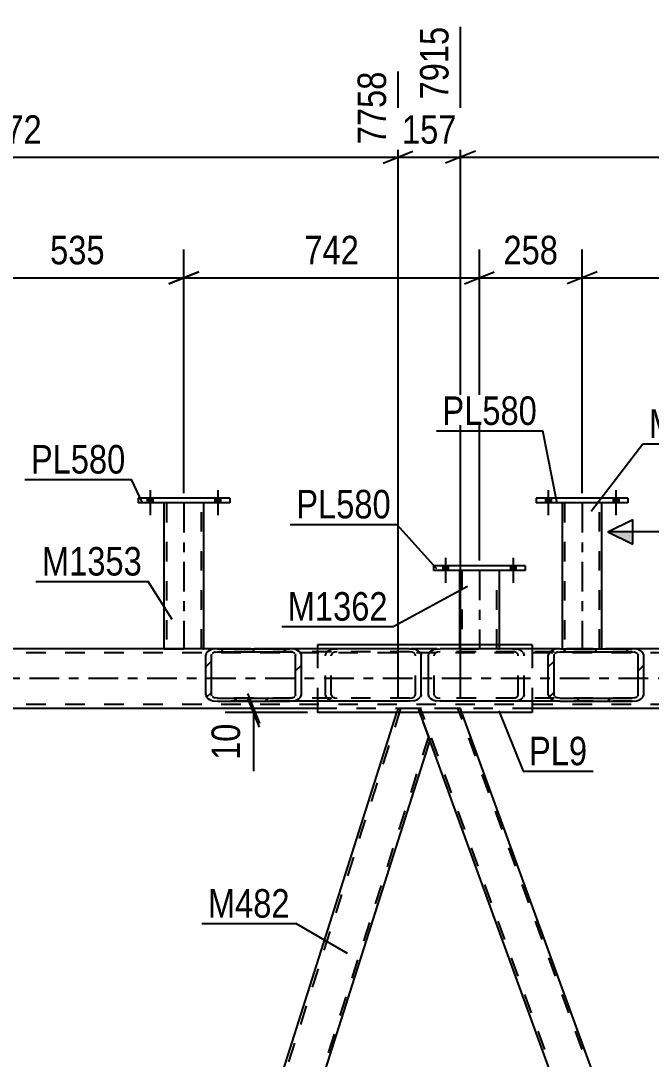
# Model space of a CAD drawing. Header units: millimetres. Extents: x -808 to 381, y -747 to 94.
# Drawn here: x -506.5 to -443.1, y -190.4 to -86.1 of the extents above; entities that cross this region are included whole.
import ezdxf

# ---------------------------------------------------------------- set-up
doc = ezdxf.new("R2010")
doc.units = ezdxf.units.MM
doc.linetypes.add('DXK_LINE_DOT2', pattern=[3.9198, 1.9599, -1.9599])
doc.linetypes.add('DXK_LINE_DOT3', pattern=[5.9187, 2.979, -0.9799, 0.9799, -0.9799])
doc.styles.add('Arial Narrow', font='ARIALN.TTF', dxfattribs={"height": 0.2})

# ---------------------------------------------------------------- blocks, each defined once
blk = doc.blocks.new('Part-232923327-142864 - 79863')
at = {"color": 2, "linetype": 'Continuous'}
for p, q in [((-445.49, -134.07), (-454.69, -134.07)), ((-454.69, -134.07), (-454.69, -134.55)), ((-445.49, -134.55), (-454.69, -134.55)), ((-445.49, -134.07), (-445.49, -134.55))]:
    blk.add_line(p, q, dxfattribs=at)
blk = doc.blocks.new('Part-232923327-79938 - 79863')
at = {"color": 7, "linetype": 'DXK_LINE_DOT2'}
for p, q in [((-112.59, -149.19), (-657, -149.19)), ((-445.05, -149.19), (-486.73, -149.19)), ((-111.99, -149.59), (-743.62, -149.59)), ((-111.99, -154.79), (-743.62, -154.79)), ((-455.12, -155.19), (-476.66, -155.19))]:
    blk.add_line(p, q, dxfattribs=at)
at = {"color": 2, "linetype": 'Continuous'}
for p, q in [((-486.73, -149.19), (-530.19, -149.19)), ((-401.59, -149.19), (-445.05, -149.19)), ((-476.66, -155.19), (-540.25, -155.19)), ((-391.53, -155.19), (-455.12, -155.19))]:
    blk.add_line(p, q, dxfattribs=at)
at = {"color": 7, "linetype": 'DXK_LINE_DOT3'}
blk.add_line((-111.99, -152.19), (-743.62, -152.19), dxfattribs=at)
blk = doc.blocks.new('Part-232923327-79961 - 79863')
at = {"color": 2, "linetype": 'Continuous'}
for p, q in [((-476.66, -148.79), (-476.66, -149.19)), ((-455.12, -148.79), (-476.66, -148.79)), ((-455.12, -148.79), (-455.12, -149.19)), ((-476.66, -154.47), (-476.66, -155.59)), ((-455.12, -154.47), (-455.12, -155.59)), ((-455.12, -155.59), (-476.66, -155.59))]:
    blk.add_line(p, q, dxfattribs=at)
at = {"color": 7, "linetype": 'DXK_LINE_DOT2'}
for p, q in [((-476.66, -149.19), (-476.66, -154.47)), ((-455.12, -149.19), (-455.12, -154.47))]:
    blk.add_line(p, q, dxfattribs=at)
blk = doc.blocks.new('Part-232923327-79880 - 79863')
at = {"linetype": 'Continuous'}
h = blk.add_hatch(dxfattribs=at)
h.set_pattern_fill('', scale=0.7, style=0, pattern_type=0)
h.set_pattern_definition([(45, (-487.8054, -154.072), (-1.57154, 1.57154), [])])
h.paths.add_polyline_path([(-487.89, -153.83), (-487.81, -154.07), (-487.55, -154.28), (-487.18, -154.42), (-486.73, -154.47), (-479.45, -154.47), (-479.01, -154.42), (-478.63, -154.28), (-478.37, -154.07), (-478.29, -153.83), (-478.29, -149.83), (-478.37, -149.58), (-478.63, -149.37), (-479.01, -149.24), (-479.45, -149.19), (-486.73, -149.19), (-487.18, -149.24), (-487.55, -149.37), (-487.81, -149.58), (-487.89, -149.83)])
h.paths.add_polyline_path([(-487.27, -149.7), (-487.14, -149.6), (-486.95, -149.53), (-486.73, -149.51), (-479.45, -149.51), (-479.23, -149.53), (-479.04, -149.6), (-478.91, -149.7), (-478.87, -149.83), (-478.87, -153.83), (-478.91, -153.95), (-479.04, -154.05), (-479.23, -154.12), (-479.45, -154.15), (-486.73, -154.15), (-486.95, -154.12), (-487.14, -154.05), (-487.27, -153.95), (-487.31, -153.83), (-487.31, -149.83)])
at = {"color": 2, "linetype": 'Continuous'}
for p, q in [((-486.73, -149.19), (-487.18, -149.24)), ((-486.73, -149.19), (-479.45, -149.19)), ((-467.42, -149.19), (-479.45, -149.19)), ((-479.01, -149.24), (-479.45, -149.19)), ((-467.42, -149.19), (-466.98, -149.24)), ((-487.81, -149.58), (-487.89, -149.83)), ((-487.89, -153.83), (-487.89, -149.83)), ((-487.31, -149.83), (-487.27, -149.7)), ((-487.31, -153.83), (-487.31, -149.83)), ((-486.95, -149.53), (-486.73, -149.51)), ((-486.73, -149.51), (-479.45, -149.51)), ((-479.45, -149.51), (-479.23, -149.53)), ((-478.91, -149.7), (-478.87, -149.83)), ((-478.87, -153.83), (-478.87, -149.83)), ((-478.29, -149.83), (-478.37, -149.58)), ((-478.29, -153.83), (-478.29, -149.83)), ((-466.34, -149.58), (-466.26, -149.83)), ((-466.26, -153.83), (-466.26, -149.83)), ((-487.89, -153.83), (-487.81, -154.07)), ((-487.27, -153.95), (-487.31, -153.83)), ((-486.73, -154.15), (-486.95, -154.12)), ((-486.73, -154.15), (-479.45, -154.15)), ((-479.23, -154.12), (-479.45, -154.15)), ((-478.87, -153.83), (-478.91, -153.95)), ((-478.37, -154.07), (-478.29, -153.83)), ((-466.26, -153.83), (-466.34, -154.07)), ((-487.18, -154.42), (-486.73, -154.47)), ((-486.73, -154.47), (-479.45, -154.47)), ((-479.45, -154.47), (-479.01, -154.42)), ((-467.42, -154.47), (-479.45, -154.47)), ((-466.98, -154.42), (-467.42, -154.47))]:
    blk.add_line(p, q, dxfattribs=at)
at = {"color": 7, "linetype": 'DXK_LINE_DOT2'}
for p, q in [((-479.45, -149.19), (-486.73, -149.19)), ((-475.15, -149.24), (-474.7, -149.19)), ((-467.42, -149.51), (-486.73, -149.51)), ((-475.86, -149.83), (-475.78, -149.58)), ((-475.86, -153.83), (-475.86, -149.83)), ((-475.24, -149.7), (-475.28, -149.83)), ((-475.28, -153.83), (-475.28, -149.83)), ((-474.7, -149.51), (-474.92, -149.53)), ((-467.2, -149.53), (-467.42, -149.51)), ((-466.84, -149.83), (-466.88, -149.7)), ((-466.84, -153.83), (-466.84, -149.83)), ((-467.42, -154.15), (-486.73, -154.15)), ((-475.78, -154.07), (-475.86, -153.83)), ((-475.28, -153.83), (-475.24, -153.95)), ((-474.92, -154.12), (-474.7, -154.15)), ((-467.42, -154.15), (-467.2, -154.12)), ((-466.88, -153.95), (-466.84, -153.83)), ((-479.45, -154.47), (-486.73, -154.47)), ((-474.7, -154.47), (-475.15, -154.42))]:
    blk.add_line(p, q, dxfattribs=at)
at = {"color": 2, "linetype": 'Continuous'}
for centre, radius, start, end in [((-487, -150.31), 1.09, 99.5182, 138.0637), ((-486.86, -150.07), 0.545, 99.5182, 138.0637), ((-479.32, -150.07), 0.545, 41.9363, 80.4819), ((-479.19, -150.31), 1.09, 41.9363, 80.4819), ((-467.16, -150.31), 1.09, 41.9363, 80.4819), ((-487, -153.34), 1.09, 221.9363, 260.4819), ((-486.86, -153.59), 0.545, 221.9363, 260.4819), ((-479.32, -153.59), 0.545, 279.5182, 318.0637), ((-479.19, -153.34), 1.09, 279.5182, 318.0637), ((-467.16, -153.34), 1.09, 279.5182, 318.0637)]:
    blk.add_arc(centre, radius, start, end, dxfattribs=at)
at = {"color": 7, "linetype": 'DXK_LINE_DOT2'}
for centre, radius, start, end in [((-474.97, -150.31), 1.09, 99.5182, 138.0637), ((-474.83, -150.07), 0.545, 99.5182, 138.0637), ((-467.29, -150.07), 0.545, 41.9363, 80.4819), ((-474.97, -153.34), 1.09, 221.9363, 260.4819), ((-474.83, -153.59), 0.545, 221.9363, 260.4819), ((-467.29, -153.59), 0.545, 279.5182, 318.0637)]:
    blk.add_arc(centre, radius, start, end, dxfattribs=at)
blk = doc.blocks.new('Bolt-232923327-142939 - 79863')
at = {"linetype": 'Continuous'}
for points in [[(-453.21, -134.07), (-453.77, -134.07), (-453.77, -134.55), (-453.21, -134.55)], [(-453.21, -134.07), (-453.77, -134.07), (-453.77, -134.55), (-453.21, -134.55)], [(-446.41, -134.07), (-446.97, -134.07), (-446.97, -134.55), (-446.41, -134.55)], [(-446.41, -134.07), (-446.97, -134.07), (-446.97, -134.55), (-446.41, -134.55)]]:
    blk.add_hatch(color=1, dxfattribs=at).paths.add_polyline_path(points)
at = {"color": 1, "linetype": 'Continuous'}
for p, q in [((-453.49, -133.27), (-453.49, -135.79)), ((-453.49, -133.27), (-453.49, -135.79)), ((-446.69, -133.27), (-446.69, -135.79)), ((-446.69, -133.27), (-446.69, -135.79)), ((-453.77, -134.07), (-453.77, -134.55)), ((-453.77, -134.07), (-453.77, -134.55)), ((-453.21, -134.07), (-453.21, -134.55)), ((-453.21, -134.07), (-453.21, -134.55)), ((-446.97, -134.07), (-446.97, -134.55)), ((-446.97, -134.07), (-446.97, -134.55)), ((-446.41, -134.07), (-446.41, -134.55)), ((-446.41, -134.07), (-446.41, -134.55))]:
    blk.add_line(p, q, dxfattribs=at)
blk = doc.blocks.new('Part-232923327-79946 - 79863')
at = {"linetype": 'Continuous'}
h = blk.add_hatch(dxfattribs=at)
h.set_pattern_fill('', scale=0.7, style=0, pattern_type=0)
h.set_pattern_definition([(45, (-453.4078, -154.072), (-1.57154, 1.57154), [])])
h.paths.add_polyline_path([(-453.5, -153.83), (-453.41, -154.07), (-453.16, -154.28), (-452.78, -154.42), (-452.33, -154.47), (-445.05, -154.47), (-444.61, -154.42), (-444.23, -154.28), (-443.98, -154.07), (-443.89, -153.83), (-443.89, -149.83), (-443.98, -149.58), (-444.23, -149.37), (-444.61, -149.24), (-445.05, -149.19), (-452.33, -149.19), (-452.78, -149.24), (-453.16, -149.37), (-453.41, -149.58), (-453.5, -149.83)])
h.paths.add_polyline_path([(-452.87, -149.7), (-452.74, -149.6), (-452.55, -149.53), (-452.33, -149.51), (-445.05, -149.51), (-444.83, -149.53), (-444.64, -149.6), (-444.52, -149.7), (-444.47, -149.83), (-444.47, -153.83), (-444.52, -153.95), (-444.64, -154.05), (-444.83, -154.12), (-445.05, -154.15), (-452.33, -154.15), (-452.55, -154.12), (-452.74, -154.05), (-452.87, -153.95), (-452.91, -153.83), (-452.91, -149.83)])
at = {"color": 2, "linetype": 'Continuous'}
for p, q in [((-464.81, -149.24), (-464.36, -149.19)), ((-452.33, -149.19), (-464.36, -149.19)), ((-452.33, -149.19), (-452.78, -149.24)), ((-452.33, -149.19), (-445.05, -149.19)), ((-444.61, -149.24), (-445.05, -149.19)), ((-465.53, -149.83), (-465.44, -149.58)), ((-465.53, -153.83), (-465.53, -149.83)), ((-453.41, -149.58), (-453.5, -149.83)), ((-453.5, -153.83), (-453.5, -149.83)), ((-452.91, -149.83), (-452.87, -149.7)), ((-452.91, -153.83), (-452.91, -149.83)), ((-452.55, -149.53), (-452.33, -149.51)), ((-452.33, -149.51), (-445.05, -149.51)), ((-445.05, -149.51), (-444.83, -149.53)), ((-444.52, -149.7), (-444.47, -149.83)), ((-444.47, -153.83), (-444.47, -149.83)), ((-443.89, -149.83), (-443.98, -149.58)), ((-443.89, -153.83), (-443.89, -149.83)), ((-465.44, -154.07), (-465.53, -153.83)), ((-453.5, -153.83), (-453.41, -154.07)), ((-452.87, -153.95), (-452.91, -153.83)), ((-452.33, -154.15), (-452.55, -154.12)), ((-452.33, -154.15), (-445.05, -154.15)), ((-444.83, -154.12), (-445.05, -154.15)), ((-444.47, -153.83), (-444.52, -153.95)), ((-443.98, -154.07), (-443.89, -153.83)), ((-464.36, -154.47), (-464.81, -154.42)), ((-452.33, -154.47), (-464.36, -154.47)), ((-452.78, -154.42), (-452.33, -154.47)), ((-452.33, -154.47), (-445.05, -154.47)), ((-445.05, -154.47), (-444.61, -154.42))]:
    blk.add_line(p, q, dxfattribs=at)
at = {"color": 7, "linetype": 'DXK_LINE_DOT2'}
for p, q in [((-457.08, -149.19), (-456.64, -149.24)), ((-445.05, -149.19), (-452.33, -149.19)), ((-464.9, -149.7), (-464.94, -149.83)), ((-464.94, -153.83), (-464.94, -149.83)), ((-464.36, -149.51), (-464.58, -149.53)), ((-445.05, -149.51), (-464.36, -149.51)), ((-456.86, -149.53), (-457.08, -149.51)), ((-456.5, -149.83), (-456.55, -149.7)), ((-456.5, -153.83), (-456.5, -149.83)), ((-456.01, -149.58), (-455.92, -149.83)), ((-455.92, -153.83), (-455.92, -149.83)), ((-464.94, -153.83), (-464.9, -153.95)), ((-464.58, -154.12), (-464.36, -154.15)), ((-445.05, -154.15), (-464.36, -154.15)), ((-457.08, -154.15), (-456.86, -154.12)), ((-456.55, -153.95), (-456.5, -153.83)), ((-455.92, -153.83), (-456.01, -154.07)), ((-456.64, -154.42), (-457.08, -154.47)), ((-445.05, -154.47), (-452.33, -154.47))]:
    blk.add_line(p, q, dxfattribs=at)
at = {"color": 2, "linetype": 'Continuous'}
for centre, radius, start, end in [((-464.63, -150.31), 1.09, 99.5182, 138.0637), ((-452.6, -150.31), 1.09, 99.5182, 138.0637), ((-452.46, -150.07), 0.545, 99.5182, 138.0637), ((-444.92, -150.07), 0.545, 41.9363, 80.4819), ((-444.79, -150.31), 1.09, 41.9363, 80.4819), ((-464.63, -153.34), 1.09, 221.9363, 260.4819), ((-452.6, -153.34), 1.09, 221.9363, 260.4819), ((-452.46, -153.59), 0.545, 221.9363, 260.4819), ((-444.92, -153.59), 0.545, 279.5182, 318.0637), ((-444.79, -153.34), 1.09, 279.5182, 318.0637)]:
    blk.add_arc(centre, radius, start, end, dxfattribs=at)
at = {"color": 7, "linetype": 'DXK_LINE_DOT2'}
for centre, radius, start, end in [((-464.49, -150.07), 0.545, 99.5182, 138.0637), ((-456.95, -150.07), 0.545, 41.9363, 80.4819), ((-456.82, -150.31), 1.09, 41.9363, 80.4819), ((-464.49, -153.59), 0.545, 221.9363, 260.4819), ((-456.95, -153.59), 0.545, 279.5182, 318.0637), ((-456.82, -153.34), 1.09, 279.5182, 318.0637)]:
    blk.add_arc(centre, radius, start, end, dxfattribs=at)
blk = doc.blocks.new('Part-232923327-142903 - 79863')
at = {"color": 2, "linetype": 'Continuous'}
for p, q in [((-462.41, -141.34), (-462.41, -148.79)), ((-458.41, -141.34), (-458.41, -148.79))]:
    blk.add_line(p, q, dxfattribs=at)
at = {"color": 7, "linetype": 'DXK_LINE_DOT2'}
for p, q in [((-458.41, -141.34), (-462.41, -141.34)), ((-462.17, -141.34), (-462.17, -149.19)), ((-458.65, -149.19), (-458.65, -141.34)), ((-462.41, -148.79), (-462.41, -149.19)), ((-462.41, -149.19), (-458.41, -149.19)), ((-458.41, -148.79), (-458.41, -149.19))]:
    blk.add_line(p, q, dxfattribs=at)
at = {"color": 7, "linetype": 'DXK_LINE_DOT3'}
blk.add_line((-460.41, -141.34), (-460.41, -149.19), dxfattribs=at)
blk = doc.blocks.new('Part-232923327-79905 - 79863')
at = {"color": 7, "linetype": 'DXK_LINE_DOT2'}
for p, q in [((-462.31, -155.19), (-466.56, -155.19)), ((-465.4, -158.39), (-466.56, -155.19)), ((-423, -274.19), (-466.31, -155.19)), ((-419.25, -274.19), (-462.56, -155.19)), ((-462.16, -155.59), (-462.31, -155.19))]:
    blk.add_line(p, q, dxfattribs=at)
at = {"color": 2, "linetype": 'Continuous'}
for p, q in [((-420.16, -270.98), (-462.16, -155.59)), ((-423.4, -273.79), (-465.4, -158.39))]:
    blk.add_line(p, q, dxfattribs=at)
blk = doc.blocks.new('Part-232923327-142863 - 79863')
at = {"color": 2, "linetype": 'Continuous'}
for p, q in [((-452.09, -134.55), (-452.09, -149.19)), ((-448.09, -149.19), (-448.09, -134.55))]:
    blk.add_line(p, q, dxfattribs=at)
at = {"color": 7, "linetype": 'DXK_LINE_DOT2'}
for p, q in [((-448.09, -134.55), (-452.09, -134.55)), ((-451.85, -134.55), (-451.85, -149.19)), ((-448.33, -149.19), (-448.33, -134.55)), ((-452.09, -149.19), (-452.09, -149.19)), ((-452.09, -149.19), (-448.09, -149.19)), ((-448.09, -149.19), (-448.09, -149.19)), ((-448.09, -149.19), (-448.09, -149.19))]:
    blk.add_line(p, q, dxfattribs=at)
at = {"color": 7, "linetype": 'DXK_LINE_DOT3'}
blk.add_line((-450.09, -134.55), (-450.09, -149.19), dxfattribs=at)
blk = doc.blocks.new('Part-232923327-79912 - 79863')
at = {"color": 7, "linetype": 'DXK_LINE_DOT2'}
for p, q in [((-468.32, -155.19), (-505.16, -271.35)), ((-468.58, -155.19), (-468.7, -155.59)), ((-466.56, -155.19), (-468.58, -155.19)), ((-466.56, -155.19), (-466.42, -155.59)), ((-465.53, -158.02), (-502.37, -274.19))]:
    blk.add_line(p, q, dxfattribs=at)
at = {"color": 2, "linetype": 'Continuous'}
for p, q in [((-505.3, -270.98), (-468.7, -155.59)), ((-466.42, -155.59), (-465.4, -158.39)), ((-465.4, -158.39), (-501.99, -273.79))]:
    blk.add_line(p, q, dxfattribs=at)
blk = doc.blocks.new('Part-232923327-142904 - 79863')
at = {"color": 2, "linetype": 'Continuous'}
for p, q in [((-455.81, -140.86), (-465.01, -140.86)), ((-465.01, -140.86), (-465.01, -141.34)), ((-455.81, -141.34), (-465.01, -141.34)), ((-455.81, -140.86), (-455.81, -141.34))]:
    blk.add_line(p, q, dxfattribs=at)
blk = doc.blocks.new('Bolt-232923327-142957 - 79863')
at = {"linetype": 'Continuous'}
for points in [[(-463.53, -140.86), (-464.09, -140.86), (-464.09, -141.34), (-463.53, -141.34)], [(-463.53, -140.86), (-464.09, -140.86), (-464.09, -141.34), (-463.53, -141.34)], [(-456.73, -140.86), (-457.29, -140.86), (-457.29, -141.34), (-456.73, -141.34)], [(-456.73, -140.86), (-457.29, -140.86), (-457.29, -141.34), (-456.73, -141.34)]]:
    blk.add_hatch(color=1, dxfattribs=at).paths.add_polyline_path(points)
at = {"color": 1, "linetype": 'Continuous'}
for p, q in [((-463.81, -140.06), (-463.81, -142.58)), ((-463.81, -140.06), (-463.81, -142.58)), ((-457.01, -140.06), (-457.01, -142.58)), ((-457.01, -140.06), (-457.01, -142.58)), ((-464.09, -140.86), (-464.09, -141.34)), ((-464.09, -140.86), (-464.09, -141.34)), ((-463.53, -140.86), (-463.53, -141.34)), ((-463.53, -140.86), (-463.53, -141.34)), ((-457.29, -140.86), (-457.29, -141.34)), ((-457.29, -140.86), (-457.29, -141.34)), ((-456.73, -140.86), (-456.73, -141.34)), ((-456.73, -140.86), (-456.73, -141.34))]:
    blk.add_line(p, q, dxfattribs=at)
blk = doc.blocks.new('Bolt-232923327-142937 - 79863')
at = {"linetype": 'Continuous'}
for points in [[(-493.21, -134.07), (-493.77, -134.07), (-493.77, -134.55), (-493.21, -134.55)], [(-493.21, -134.07), (-493.77, -134.07), (-493.77, -134.55), (-493.21, -134.55)], [(-486.41, -134.07), (-486.97, -134.07), (-486.97, -134.55), (-486.41, -134.55)], [(-486.41, -134.07), (-486.97, -134.07), (-486.97, -134.55), (-486.41, -134.55)]]:
    blk.add_hatch(color=1, dxfattribs=at).paths.add_polyline_path(points)
at = {"color": 1, "linetype": 'Continuous'}
for p, q in [((-493.49, -133.27), (-493.49, -135.79)), ((-493.49, -133.27), (-493.49, -135.79)), ((-486.69, -133.27), (-486.69, -135.79)), ((-486.69, -133.27), (-486.69, -135.79)), ((-493.77, -134.07), (-493.77, -134.55)), ((-493.77, -134.07), (-493.77, -134.55)), ((-493.21, -134.07), (-493.21, -134.55)), ((-493.21, -134.07), (-493.21, -134.55)), ((-486.97, -134.07), (-486.97, -134.55)), ((-486.97, -134.07), (-486.97, -134.55)), ((-486.41, -134.07), (-486.41, -134.55)), ((-486.41, -134.07), (-486.41, -134.55))]:
    blk.add_line(p, q, dxfattribs=at)
blk = doc.blocks.new('Part-232923327-142859 - 79863')
at = {"color": 2, "linetype": 'Continuous'}
for p, q in [((-492.09, -134.55), (-492.09, -149.19)), ((-488.09, -149.19), (-488.09, -134.55))]:
    blk.add_line(p, q, dxfattribs=at)
at = {"color": 7, "linetype": 'DXK_LINE_DOT2'}
for p, q in [((-488.09, -134.55), (-492.09, -134.55)), ((-491.85, -134.55), (-491.85, -149.19)), ((-488.33, -149.19), (-488.33, -134.55)), ((-492.09, -149.19), (-492.09, -149.19)), ((-492.09, -149.19), (-488.09, -149.19)), ((-488.09, -149.19), (-488.09, -149.19)), ((-488.09, -149.19), (-488.09, -149.19))]:
    blk.add_line(p, q, dxfattribs=at)
at = {"color": 7, "linetype": 'DXK_LINE_DOT3'}
blk.add_line((-490.09, -134.55), (-490.09, -149.19), dxfattribs=at)
blk = doc.blocks.new('Part-232923327-142860 - 79863')
at = {"color": 2, "linetype": 'Continuous'}
for p, q in [((-485.49, -134.07), (-494.69, -134.07)), ((-494.69, -134.07), (-494.69, -134.55)), ((-485.49, -134.55), (-494.69, -134.55)), ((-485.49, -134.07), (-485.49, -134.55))]:
    blk.add_line(p, q, dxfattribs=at)
blk = doc.blocks.new('StraightDimension-232923327-156605 - 79863')
at = {"color": 7, "linetype": 'Continuous'}
for p, q in [((-460.41, -140.34), (-460.41, -109.07)), ((-450.09, -133.55), (-450.09, -109.07)), ((-461.91, -112.52), (-458.91, -111.32)), ((-448.59, -111.32), (-451.59, -112.52)), ((-460.41, -111.92), (-450.09, -111.92))]:
    blk.add_line(p, q, dxfattribs=at)
at = {"color": 0}
blk.add_wipeout([(-451.91, -111.17), (-451.91, -106.97), (-458.59, -106.97), (-458.59, -111.17)], dxfattribs=at)
at = {"color": 3, "style": 'Arial Narrow'}
blk.add_text('258', height=2.863, dxfattribs=at).set_placement((-457.99, -110.57))
blk = doc.blocks.new('StraightDimension-232923327-158044 - 79863')
at = {"color": 7, "linetype": 'Continuous'}
for p, q in [((-483.7, -153.69), (-482.5, -156.69)), ((-482.5, -157.09), (-483.7, -154.09)), ((-477.66, -155.19), (-485.95, -155.19)), ((-483.1, -155.59), (-483.1, -155.19)), ((-477.66, -155.59), (-485.95, -155.59)), ((-483.1, -155.59), (-483.1, -161.49)), ((-483.1, -155.59), (-483.1, -161.49))]:
    blk.add_line(p, q, dxfattribs=at)
at = {"color": 0}
blk.add_wipeout([(-483.85, -156.11), (-488.05, -156.11), (-488.05, -160.97), (-483.85, -160.97)], dxfattribs=at)
at = {"color": 3, "style": 'Arial Narrow'}
blk.add_text('10', height=2.863, rotation=90.0002, dxfattribs=at).set_placement((-484.45, -160.37))
blk = doc.blocks.new('StraightDimension-232923327-156604 - 79863')
at = {"color": 7, "linetype": 'Continuous'}
for p, q in [((-450.09, -133.55), (-450.09, -109.07)), ((-411.73, -132.83), (-411.73, -109.07)), ((-448.59, -111.32), (-451.59, -112.52)), ((-413.23, -112.52), (-410.23, -111.32)), ((-450.09, -111.92), (-411.73, -111.92))]:
    blk.add_line(p, q, dxfattribs=at)
at = {"color": 0}
blk.add_wipeout([(-427.57, -111.17), (-427.57, -106.97), (-434.25, -106.97), (-434.25, -111.17)], dxfattribs=at)
at = {"color": 3, "style": 'Arial Narrow'}
blk.add_text('959', height=2.863, dxfattribs=at).set_placement((-433.65, -110.57))
blk = doc.blocks.new('StraightDimension-232923327-123364 - 79863')
at = {"color": 7, "linetype": 'Continuous'}
for p, q in [((-547.44, -154.19), (-547.44, -86.7)), ((-468.58, -154.19), (-468.58, -91.2)), ((-545.94, -99.21), (-548.94, -100.41)), ((-547.44, -99.81), (-468.58, -99.81)), ((-470.08, -100.41), (-467.08, -99.21))]:
    blk.add_line(p, q, dxfattribs=at)
at = {"color": 0}
blk.add_wipeout([(-503.75, -99.06), (-503.75, -94.86), (-512.27, -94.86), (-512.27, -99.06)], dxfattribs=at)
at = {"color": 3, "style": 'Arial Narrow'}
blk.add_text('1972', height=2.863, dxfattribs=at).set_placement((-511.67, -98.46))
at = {"color": 0, "linetype": 'Continuous'}
blk.add_wipeout([(-469.18, -90.6), (-473.38, -90.6), (-473.38, -99.11), (-469.18, -99.11)], dxfattribs=at)
at = {"color": 3, "linetype": 'Continuous', "style": 'Arial Narrow'}
blk.add_text('7758', height=2.863, rotation=90.0002, dxfattribs=at).set_placement((-469.78, -98.51))
blk = doc.blocks.new('StraightDimension-232923327-123362 - 79863')
at = {"color": 7, "linetype": 'Continuous'}
for p, q in [((-462.31, -154.19), (-462.31, -86.7)), ((-383.44, -154.19), (-383.44, -91.2)), ((-460.81, -99.21), (-463.81, -100.41)), ((-462.31, -99.81), (-383.44, -99.81)), ((-384.94, -100.41), (-381.94, -99.21))]:
    blk.add_line(p, q, dxfattribs=at)
at = {"color": 0}
blk.add_wipeout([(-418.62, -99.06), (-418.62, -94.86), (-427.13, -94.86), (-427.13, -99.06)], dxfattribs=at)
at = {"color": 3, "style": 'Arial Narrow'}
blk.add_text('1972', height=2.863, dxfattribs=at).set_placement((-426.53, -98.46))
at = {"color": 0, "linetype": 'Continuous'}
blk.add_wipeout([(-384.04, -90.6), (-388.24, -90.6), (-388.24, -99.11), (-384.04, -99.11)], dxfattribs=at)
at = {"color": 3, "linetype": 'Continuous', "style": 'Arial Narrow'}
blk.add_text('9887', height=2.863, rotation=90.0002, dxfattribs=at).set_placement((-384.64, -98.51))
blk = doc.blocks.new('StraightDimension-232923327-123363 - 79863')
at = {"color": 7, "linetype": 'Continuous'}
for p, q in [((-462.31, -154.19), (-462.31, -86.7)), ((-468.58, -154.19), (-468.58, -91.2)), ((-470.08, -100.41), (-467.08, -99.21)), ((-468.58, -99.81), (-462.31, -99.81)), ((-460.81, -99.21), (-463.81, -100.41))]:
    blk.add_line(p, q, dxfattribs=at)
at = {"color": 0}
blk.add_wipeout([(-462.1, -99.06), (-462.1, -94.86), (-468.78, -94.86), (-468.78, -99.06)], dxfattribs=at)
at = {"color": 3, "style": 'Arial Narrow'}
blk.add_text('157', height=2.863, dxfattribs=at).set_placement((-468.18, -98.46))
at = {"color": 0, "linetype": 'Continuous'}
blk.add_wipeout([(-462.91, -86.1), (-467.11, -86.1), (-467.11, -94.61), (-462.91, -94.61)], dxfattribs=at)
at = {"color": 3, "linetype": 'Continuous', "style": 'Arial Narrow'}
blk.add_text('7915', height=2.863, rotation=90.0002, dxfattribs=at).set_placement((-463.51, -94.01))
blk = doc.blocks.new('StraightDimension-232923327-156606 - 79863')
at = {"color": 7, "linetype": 'Continuous'}
for p, q in [((-490.09, -133.55), (-490.09, -109.07)), ((-460.41, -140.34), (-460.41, -109.07)), ((-488.59, -111.32), (-491.59, -112.52)), ((-461.91, -112.52), (-458.91, -111.32)), ((-490.09, -111.92), (-460.41, -111.92))]:
    blk.add_line(p, q, dxfattribs=at)
at = {"color": 0}
blk.add_wipeout([(-471.91, -111.17), (-471.91, -106.97), (-478.59, -106.97), (-478.59, -111.17)], dxfattribs=at)
at = {"color": 3, "style": 'Arial Narrow'}
blk.add_text('742', height=2.863, dxfattribs=at).set_placement((-477.99, -110.57))
blk = doc.blocks.new('StraightDimension-232923327-156607 - 79863')
at = {"color": 7, "linetype": 'Continuous'}
for p, q in [((-511.49, -140.34), (-511.49, -109.07)), ((-490.09, -133.55), (-490.09, -109.07)), ((-509.99, -111.32), (-512.99, -112.52)), ((-491.59, -112.52), (-488.59, -111.32)), ((-511.49, -111.92), (-490.09, -111.92))]:
    blk.add_line(p, q, dxfattribs=at)
at = {"color": 0}
blk.add_wipeout([(-497.45, -111.17), (-497.45, -106.97), (-504.13, -106.97), (-504.13, -111.17)], dxfattribs=at)
at = {"color": 3, "style": 'Arial Narrow'}
blk.add_text('535', height=2.863, dxfattribs=at).set_placement((-503.53, -110.57))
blk = doc.blocks.new('Mark-232923327-157439 - 79863')
at = {"color": 30, "linetype": 'Continuous'}
for p in [(-506.06, -132.19), (-494.29, -134.46)]:
    blk.add_line(p, (-495.36, -132.19), dxfattribs=at)
at = {"color": 0}
blk.add_wipeout([(-495.96, -131.59), (-495.96, -128.59), (-505.46, -128.59), (-505.46, -131.59)], dxfattribs=at)
blk.add_wipeout([(-495.96, -131.59), (-495.96, -128.59), (-505.46, -128.59), (-505.46, -131.59)], dxfattribs=at)
at = {"color": 3, "style": 'Arial Narrow'}
blk.add_text('PL580', height=2.863, dxfattribs=at).set_placement((-505.46, -131.59))
blk = doc.blocks.new('Mark-232923327-157436 - 79863')
at = {"color": 30, "linetype": 'Continuous'}
for p in [(-504.95, -142.44), (-491.27, -146.25)]:
    blk.add_line(p, (-493.69, -142.44), dxfattribs=at)
at = {"color": 0}
blk.add_wipeout([(-494.29, -141.84), (-494.29, -138.84), (-504.35, -138.84), (-504.35, -141.84)], dxfattribs=at)
blk.add_wipeout([(-494.29, -141.84), (-494.29, -138.84), (-504.35, -138.84), (-504.35, -141.84)], dxfattribs=at)
at = {"color": 3, "style": 'Arial Narrow'}
blk.add_text('M1353', height=2.863, dxfattribs=at).set_placement((-504.35, -141.84))
blk = doc.blocks.new('Mark-232923327-157445 - 79863')
at = {"color": 30, "linetype": 'Continuous'}
for p in [(-464.72, -127.31), (-452.61, -134.42)]:
    blk.add_line(p, (-454.02, -127.31), dxfattribs=at)
at = {"color": 0}
blk.add_wipeout([(-454.62, -126.71), (-454.62, -123.71), (-464.12, -123.71), (-464.12, -126.71)], dxfattribs=at)
blk.add_wipeout([(-454.62, -126.71), (-454.62, -123.71), (-464.12, -123.71), (-464.12, -126.71)], dxfattribs=at)
at = {"color": 3, "style": 'Arial Narrow'}
blk.add_text('PL580', height=2.863, dxfattribs=at).set_placement((-464.12, -126.71))
blk = doc.blocks.new('Mark-232923327-84455 - 79863')
at = {"color": 30, "linetype": 'Continuous'}
for p in [(-488.28, -176.81), (-473.66, -179.81)]:
    blk.add_line(p, (-478.86, -176.81), dxfattribs=at)
at = {"color": 0}
blk.add_wipeout([(-479.46, -176.21), (-479.46, -173.21), (-487.68, -173.21), (-487.68, -176.21)], dxfattribs=at)
blk.add_wipeout([(-479.46, -176.21), (-479.46, -173.21), (-487.68, -173.21), (-487.68, -176.21)], dxfattribs=at)
at = {"color": 3, "style": 'Arial Narrow'}
blk.add_text('M482', height=2.863, dxfattribs=at).set_placement((-487.68, -176.21))
blk = doc.blocks.new('SectionMark-232923327-104601 - 79863')
at = {"linetype": 'Continuous'}
blk.add_hatch(color=6, dxfattribs=at).paths.add_polyline_path([(-444.99, -137.45), (-444.99, -138.7), (-447.49, -137.45)])
at = {"color": 6, "linetype": 'Continuous'}
for p, q in [((-447.49, -137.45), (-444.99, -136.2)), ((-444.99, -138.7), (-444.99, -136.2)), ((-439.49, -137.45), (-447.49, -137.45)), ((-447.49, -137.45), (-444.99, -138.7))]:
    blk.add_line(p, q, dxfattribs=at)
at = {"color": 0, "linetype": 'Continuous'}
blk.add_wipeout([(-440.49, -142.7), (-440.49, -139.2), (-443.34, -139.2), (-443.34, -142.7)], dxfattribs=at)
blk = doc.blocks.new('Mark-232923327-157442 - 79863')
at = {"color": 30, "linetype": 'Continuous'}
for p, q in [((-449.16, -135.37), (-443.98, -128.61)), ((-443.98, -128.61), (-432.73, -128.61))]:
    blk.add_line(p, q, dxfattribs=at)
at = {"color": 0}
blk.add_wipeout([(-433.33, -128.01), (-433.33, -125.01), (-443.38, -125.01), (-443.38, -128.01)], dxfattribs=at)
blk.add_wipeout([(-433.33, -128.01), (-433.33, -125.01), (-443.38, -125.01), (-443.38, -128.01)], dxfattribs=at)
at = {"color": 3, "style": 'Arial Narrow'}
blk.add_text('M1353', height=2.863, dxfattribs=at).set_placement((-443.38, -128.01))
blk = doc.blocks.new('Mark-232923327-157484 - 79863')
at = {"color": 30, "linetype": 'Continuous'}
for p in [(-461.6, -142.93), (-480.26, -146.97)]:
    blk.add_line(p, (-469.01, -146.97), dxfattribs=at)
at = {"color": 0}
blk.add_wipeout([(-469.61, -146.37), (-469.61, -143.37), (-479.66, -143.37), (-479.66, -146.37)], dxfattribs=at)
blk.add_wipeout([(-469.61, -146.37), (-469.61, -143.37), (-479.66, -143.37), (-479.66, -146.37)], dxfattribs=at)
at = {"color": 3, "style": 'Arial Narrow'}
blk.add_text('M1362', height=2.863, dxfattribs=at).set_placement((-479.66, -146.37))
blk = doc.blocks.new('Mark-232923327-157487 - 79863')
at = {"color": 30, "linetype": 'Continuous'}
for p in [(-479.4, -136.7), (-464.67, -141.17)]:
    blk.add_line(p, (-468.69, -136.7), dxfattribs=at)
at = {"color": 0}
blk.add_wipeout([(-469.29, -136.1), (-469.29, -133.1), (-478.8, -133.1), (-478.8, -136.1)], dxfattribs=at)
blk.add_wipeout([(-469.29, -136.1), (-469.29, -133.1), (-478.8, -133.1), (-478.8, -136.1)], dxfattribs=at)
at = {"color": 3, "style": 'Arial Narrow'}
blk.add_text('PL580', height=2.863, dxfattribs=at).set_placement((-478.8, -136.1))
blk = doc.blocks.new('Mark-232923327-158061 - 79863')
at = {"color": 30, "linetype": 'Continuous'}
for p, q in [((-458.46, -155.44), (-456.02, -161.5)), ((-456.02, -161.5), (-448.98, -161.5))]:
    blk.add_line(p, q, dxfattribs=at)
at = {"color": 0}
blk.add_wipeout([(-449.58, -160.9), (-449.58, -157.9), (-455.42, -157.9), (-455.42, -160.9)], dxfattribs=at)
blk.add_wipeout([(-449.58, -160.9), (-449.58, -157.9), (-455.42, -157.9), (-455.42, -160.9)], dxfattribs=at)
at = {"color": 3, "style": 'Arial Narrow'}
blk.add_text('PL9', height=2.863, dxfattribs=at).set_placement((-455.42, -160.9))

msp = doc.modelspace()

# ---------------------------------------------------------------- block references
for name in ['Bolt-232923327-142937 - 79863', 'Bolt-232923327-142939 - 79863', 'Part-232923327-142860 - 79863', 'Part-232923327-142859 - 79863', 'Part-232923327-142864 - 79863', 'Part-232923327-142863 - 79863', 'Bolt-232923327-142957 - 79863', 'Part-232923327-142904 - 79863', 'Part-232923327-142903 - 79863', 'Part-232923327-79938 - 79863', 'Part-232923327-79880 - 79863', 'Part-232923327-79961 - 79863', 'Part-232923327-79946 - 79863', 'Part-232923327-79912 - 79863', 'Part-232923327-79905 - 79863']:
    msp.add_blockref(name, (0, 0))

# ---------------------------------------------------------------- next in the draw order: block references
for name in ['StraightDimension-232923327-156605 - 79863', 'StraightDimension-232923327-158044 - 79863', 'Mark-232923327-158061 - 79863', 'Mark-232923327-84455 - 79863']:
    msp.add_blockref(name, (0, 0))

# ---------------------------------------------------------------- next in the draw order: block references
for name in ['StraightDimension-232923327-123364 - 79863', 'StraightDimension-232923327-156604 - 79863']:
    msp.add_blockref(name, (0, 0))

# ---------------------------------------------------------------- next in the draw order: block references
msp.add_blockref('StraightDimension-232923327-123362 - 79863', (0, 0))

# ---------------------------------------------------------------- next in the draw order: block references
for name in ['StraightDimension-232923327-123363 - 79863', 'Mark-232923327-157442 - 79863', 'SectionMark-232923327-104601 - 79863']:
    msp.add_blockref(name, (0, 0))

# ---------------------------------------------------------------- next in the draw order: block references
for name in ['StraightDimension-232923327-156606 - 79863', 'Mark-232923327-157484 - 79863']:
    msp.add_blockref(name, (0, 0))

# ---------------------------------------------------------------- next in the draw order: block references
for name in ['StraightDimension-232923327-156607 - 79863', 'Mark-232923327-157445 - 79863']:
    msp.add_blockref(name, (0, 0))

# ---------------------------------------------------------------- next in the draw order: block references
for name in ['Mark-232923327-157439 - 79863', 'Mark-232923327-157487 - 79863', 'Mark-232923327-157436 - 79863']:
    msp.add_blockref(name, (0, 0))

doc.saveas('drawing.dxf')
